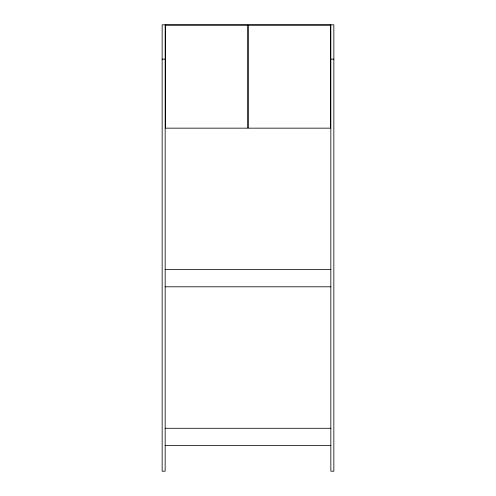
<?xml version="1.0" encoding="UTF-8"?>
<svg xmlns="http://www.w3.org/2000/svg" width="496" height="496" viewBox="0 0 496 496"><rect width="100%" height="100%" fill="white"/><g stroke="black" fill="none" stroke-linecap="round" stroke-linejoin="round"><path stroke-width="0.74" d="M162.155 59.136L165.156 59.136M330.844 59.136L333.845 59.136M165.156 269.632L330.844 269.632M165.156 286.8L330.844 286.8M165.156 428.277L330.844 428.277M165.156 445.445L330.844 445.445M330.844 24.8L330.844 471.2L333.845 471.2L333.845 24.8L162.155 24.8L162.155 471.2L165.156 471.2L165.156 24.8M247.826 25.141L165.503 25.141L165.503 128.16L247.826 128.16L247.826 25.141M330.497 25.141L248.174 25.141L248.174 128.16L330.497 128.16L330.497 25.141"/></g></svg>
